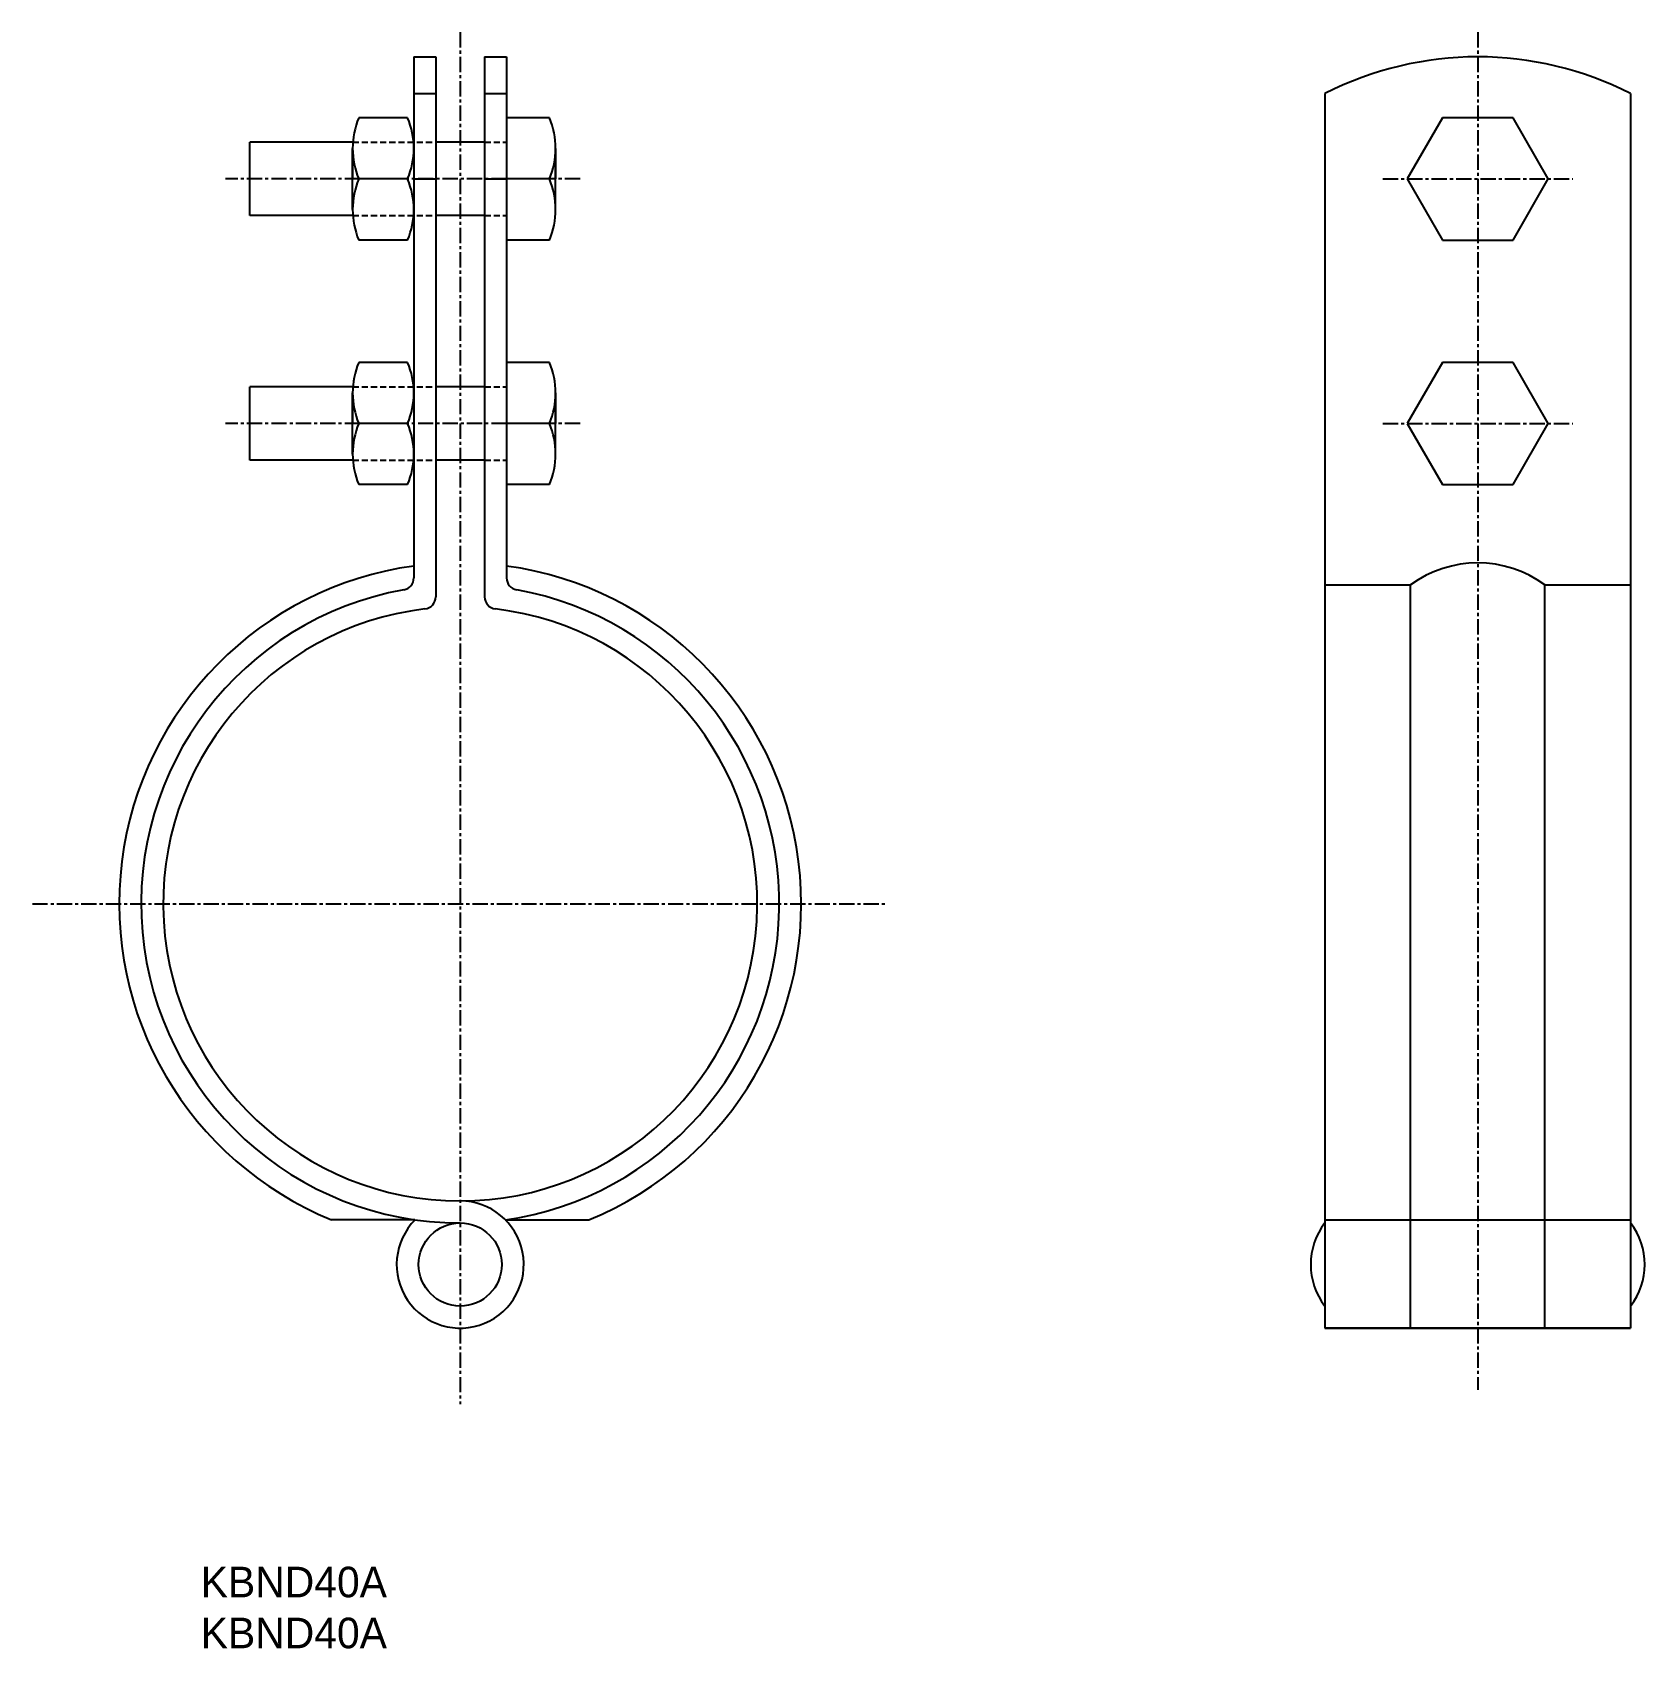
# Model space of a CAD drawing. Extents: x 2247 to 2379, y -491 to -359.
import ezdxf

# ---------------------------------------------------------------- set-up
doc = ezdxf.new("R2010")
doc.units = 0
doc.linetypes.add('CENTER', pattern=[2, 1.25, -0.25, 0.25, -0.25])
doc.linetypes.add('DASHED', pattern=[0.75, 0.5, -0.25])
doc.layers.get('0').update_dxf_attribs({"linetype": 'CONTINUOUS'})
doc.layers.add('CENTER', color=1, linetype='CENTER')

msp = doc.modelspace()

# ---------------------------------------------------------------- linework, layer by layer
at = {"color": 7, "linetype": 'CONTINUOUS'}
for p, q in [((2278.5, -361.11), (2278.5, -403.74)), ((2278.5, -361.11), (2280.3, -361.11)), ((2280.3, -361.11), (2280.3, -405.29)), ((2284.3, -361.11), (2284.3, -405.29)), ((2284.3, -361.11), (2286.1, -361.11)), ((2286.1, -361.11), (2286.1, -403.74)), ((2278.5, -364.11), (2280.3, -364.11)), ((2284.3, -364.11), (2286.1, -364.11)), ((2353.04, -364.11), (2353.04, -465.11)), ((2378.04, -364.11), (2378.04, -465.11)), ((2278, -366.11), (2274, -366.11)), ((2289.6, -366.11), (2286.1, -366.11)), ((2362.65, -366.11), (2359.77, -371.11)), ((2368.43, -366.11), (2362.65, -366.11)), ((2371.31, -371.11), (2368.43, -366.11)), ((2265.1, -374.11), (2265.1, -368.11)), ((2273.5, -368.11), (2265.1, -368.11)), ((2273.5, -373.61), (2273.5, -368.61)), ((2273.5, -368.61), (2273.5, -371.11)), ((2284.3, -368.11), (2280.3, -368.11)), ((2290.1, -373.61), (2290.1, -368.61)), ((2290.1, -368.61), (2290.1, -371.11)), ((2278, -371.11), (2274, -371.11)), ((2278.5, -371.11), (2280.3, -371.11)), ((2284.3, -371.11), (2286.1, -371.11)), ((2289.6, -371.11), (2286.1, -371.11)), ((2359.77, -371.11), (2362.65, -376.11)), ((2368.43, -376.11), (2371.31, -371.11)), ((2273.5, -374.11), (2265.1, -374.11)), ((2284.3, -374.11), (2280.3, -374.11)), ((2278, -376.11), (2274, -376.11)), ((2289.6, -376.11), (2286.1, -376.11)), ((2362.65, -376.11), (2368.43, -376.11)), ((2278, -386.11), (2274, -386.11)), ((2289.6, -386.11), (2286.1, -386.11)), ((2362.65, -386.11), (2359.77, -391.11)), ((2368.43, -386.11), (2362.65, -386.11)), ((2371.31, -391.11), (2368.43, -386.11)), ((2273.5, -388.11), (2265.1, -388.11)), ((2265.1, -394.11), (2265.1, -388.11)), ((2273.5, -393.61), (2273.5, -388.61)), ((2273.5, -388.61), (2273.5, -391.11)), ((2284.3, -388.11), (2280.3, -388.11)), ((2290.1, -393.61), (2290.1, -388.61)), ((2290.1, -388.61), (2290.1, -391.11)), ((2278, -391.11), (2274, -391.11)), ((2289.6, -391.11), (2286.1, -391.11)), ((2359.77, -391.11), (2362.65, -396.11)), ((2368.43, -396.11), (2371.31, -391.11)), ((2273.5, -394.11), (2265.1, -394.11)), ((2284.3, -394.11), (2280.3, -394.11)), ((2278, -396.11), (2274, -396.11)), ((2289.6, -396.11), (2286.1, -396.11)), ((2362.65, -396.11), (2368.43, -396.11)), ((2353.04, -404.31), (2360.04, -404.31)), ((2360.04, -465.11), (2360.04, -404.31)), ((2371.04, -465.11), (2371.04, -404.31)), ((2371.04, -404.31), (2378.04, -404.31)), ((2278.6, -456.25), (2271.77, -456.25)), ((2285.99, -456.25), (2292.82, -456.25)), ((2353.04, -456.25), (2378.04, -456.25)), ((2378.04, -465.11), (2353.04, -465.11)), ((2353.04, -465.11), (2378.04, -465.11))]:
    msp.add_line(p, q, dxfattribs=at)
at = {"color": 3, "linetype": 'DASHED'}
for p, q in [((2273.5, -368.11), (2280.3, -368.11)), ((2284.3, -368.11), (2286.1, -368.11)), ((2273.5, -374.11), (2280.3, -374.11)), ((2284.3, -374.11), (2286.1, -374.11)), ((2273.5, -388.11), (2280.3, -388.11)), ((2284.3, -388.11), (2286.1, -388.11)), ((2273.5, -394.11), (2280.3, -394.11)), ((2284.3, -394.11), (2286.1, -394.11))]:
    msp.add_line(p, q, dxfattribs=at)
at = {"color": 7, "linetype": 'CONTINUOUS'}
msp.add_circle((2282.3, -459.91), 3.4, dxfattribs=at)
for centre, radius, start, end in [((2365.54, -388.66), 27.54, 63.0085, 116.9915), ((2280, -368.61), 6.5, 157.3801, 202.6199), ((2272, -368.61), 6.5, 337.3801, 22.6199), ((2283.6, -368.61), 6.5, 337.3801, 22.6199), ((2280, -373.61), 6.5, 157.3801, 202.6199), ((2272, -373.61), 6.5, 337.3801, 22.6199), ((2283.6, -373.61), 6.5, 337.3801, 22.6199), ((2280, -388.61), 6.5, 157.3801, 202.6199), ((2272, -388.61), 6.5, 337.3801, 22.6199), ((2283.6, -388.61), 6.5, 337.3801, 22.6199), ((2280, -393.61), 6.5, 157.3801, 202.6199), ((2272, -393.61), 6.5, 337.3801, 22.6199), ((2283.6, -393.61), 6.5, 337.3801, 22.6199), ((2282.3, -430.41), 27.9, 97.8281, 247.8318), ((2282.3, -430.41), 27.9, 292.1682, 82.1719), ((2365.54, -411.82), 9.3, 53.7563, 126.2437), ((2277.5, -403.74), 1, 280.2022, 0), ((2287.1, -403.74), 1, 180, 259.7978), ((2282.3, -430.41), 26.1, 100.2022, 270), ((2279.3, -405.29), 1, 276.81, 0), ((2285.3, -405.29), 1, 180, 263.19), ((2282.3, -430.41), 26.1, 278.131, 79.7978), ((2282.3, -430.41), 24.3, 96.81, 83.19), ((2282.3, -459.91), 5.2, 135.2268, 90), ((2357.46, -459.91), 5.58, 142.4232, 217.5768), ((2373.62, -459.91), 5.58, 322.4232, 37.5768)]:
    msp.add_arc(centre, radius, start, end, dxfattribs=at)
at = {"layer": 'CENTER', "color": 1, "linetype": 'CENTER'}
for p, q in [((2282.3, -359.11), (2282.3, -471.33)), ((2365.54, -359.11), (2365.54, -470.17)), ((2292.1, -371.11), (2263.1, -371.11)), ((2357.77, -371.11), (2373.31, -371.11)), ((2292.1, -391.11), (2263.1, -391.11)), ((2357.77, -391.11), (2373.31, -391.11)), ((2247.3, -430.41), (2317.3, -430.41))]:
    msp.add_line(p, q, dxfattribs=at)

# ---------------------------------------------------------------- texts
at = {"linetype": 'DASHED'}
for p in [(2261.07, -487.13), (2261.07, -491.3)]:
    msp.add_text('KBND40A', height=2.5, dxfattribs=at).set_placement(p)

doc.saveas('drawing.dxf')
